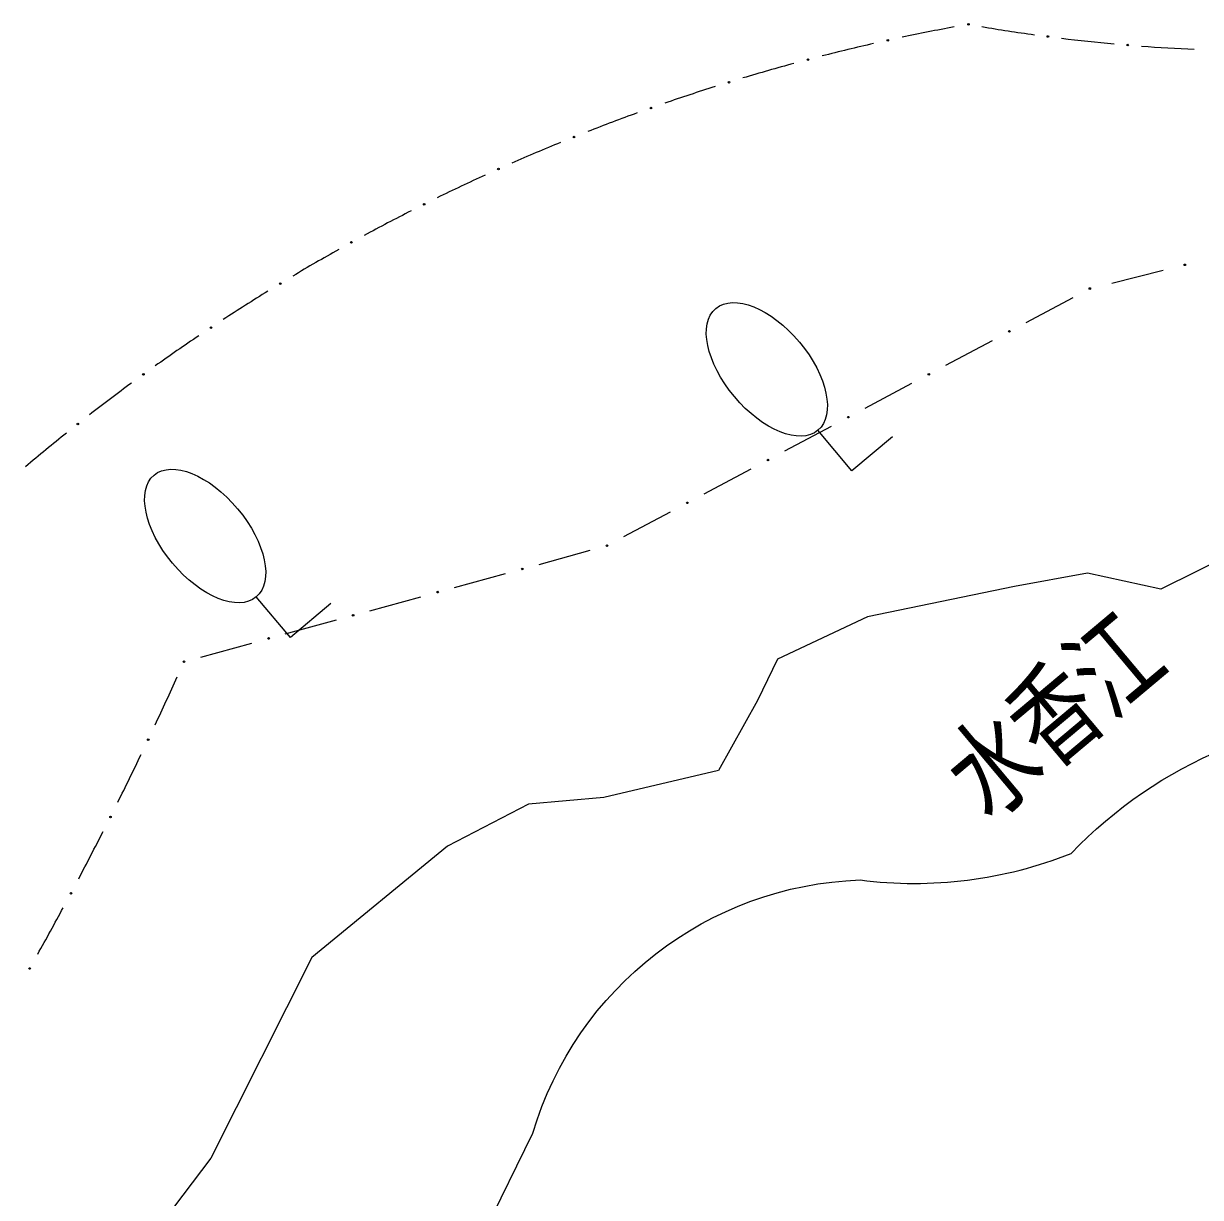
# Model space of a CAD drawing. Header units: metres. Extents: x -10443 to -4073, y -33280 to -26846.
# Drawn here: x -7955.34 to -7944.24, y -29526.97 to -29515.89 of the extents above; entities that cross this region are included whole.
import ezdxf
from ezdxf.enums import TextEntityAlignment as Align

# ---------------------------------------------------------------- set-up
doc = ezdxf.new("R2010")
doc.units = ezdxf.units.M
doc.header["$MEASUREMENT"] = 0
doc.linetypes.add('CONTINUOUS_1', pattern=[0])
doc.linetypes.add('CONTINUOUS_2', pattern=[0])
for name, color, linetype, lineweight in [('園路', 241, 'CONTINUOUS_2', 18), ('木', 254, 'CONTINUOUS_2', 18), ('構造物', 241, 'CONTINUOUS_2', 18), ('護岸', 241, 'CONTINUOUS_2', 18)]:
    doc.layers.add(name, color=color, linetype=linetype, lineweight=lineweight)
doc.styles.add('MS Gothic', font='MS Gothic.ttf')

msp = doc.modelspace()

# ---------------------------------------------------------------- hatches: boundary and pattern name
at = {"layer": '園路', "linetype": 'CONTINUOUS_1', "lineweight": 18}
for points in [[(-7946.419, -29515.902, 1), (-7946.434, -29515.902, 1)], [(-7947.179, -29516.053, 1), (-7947.194, -29516.053, 1)], [(-7945.67, -29516.017, 1), (-7945.685, -29516.017, 1)], [(-7944.916, -29516.098, 1), (-7944.931, -29516.098, 1)], [(-7947.933, -29516.235, 1), (-7947.948, -29516.235, 1)], [(-7948.678, -29516.448, 1), (-7948.693, -29516.448, 1)], [(-7949.414, -29516.692, 1), (-7949.429, -29516.692, 1)], [(-7950.139, -29516.965, 1), (-7950.154, -29516.965, 1)], [(-7950.853, -29517.267, 1), (-7950.868, -29517.267, 1)], [(-7951.553, -29517.599, 1), (-7951.568, -29517.599, 1)], [(-7952.239, -29517.959, 1), (-7952.254, -29517.959, 1)], [(-7944.377, -29518.17, 1), (-7944.392, -29518.17, 1)], [(-7952.91, -29518.347, 1), (-7952.925, -29518.347, 1)], [(-7945.273, -29518.394, 1), (-7945.288, -29518.394, 1)], [(-7953.565, -29518.762, 1), (-7953.58, -29518.762, 1)], [(-7946.033, -29518.798, 1), (-7946.048, -29518.798, 1)], [(-7954.202, -29519.204, 1), (-7954.217, -29519.204, 1)], [(-7946.792, -29519.203, 1), (-7946.807, -29519.203, 1)], [(-7947.551, -29519.607, 1), (-7947.566, -29519.607, 1)], [(-7954.82, -29519.671, 1), (-7954.835, -29519.671, 1)], [(-7948.311, -29520.011, 1), (-7948.326, -29520.011, 1)], [(-7949.07, -29520.415, 1), (-7949.085, -29520.415, 1)], [(-7949.829, -29520.819, 1), (-7949.844, -29520.819, 1)], [(-7950.627, -29521.038, 1), (-7950.642, -29521.038, 1)], [(-7951.425, -29521.257, 1), (-7951.44, -29521.257, 1)], [(-7952.223, -29521.475, 1), (-7952.238, -29521.475, 1)], [(-7953.021, -29521.694, 1), (-7953.036, -29521.694, 1)], [(-7953.819, -29521.913, 1), (-7953.834, -29521.913, 1)], [(-7954.157, -29522.649, 1), (-7954.172, -29522.649, 1)], [(-7954.512, -29523.377, 1), (-7954.527, -29523.377, 1)], [(-7954.885, -29524.097, 1), (-7954.9, -29524.097, 1)], [(-7955.275, -29524.807, 1), (-7955.29, -29524.807, 1)]]:
    msp.add_hatch(color=241, dxfattribs=at).paths.add_polyline_path(points, flags=0)

# ---------------------------------------------------------------- linework, layer by layer
at = {"layer": '園路', "color": 1, "linetype": 'CONTINUOUS_1', "lineweight": 18}
for p, q in [((-7945.075, -29518.343), (-7944.59, -29518.222)), ((-7945.881, -29518.714), (-7945.44, -29518.479)), ((-7946.641, -29519.118), (-7946.199, -29518.883)), ((-7947.4, -29519.522), (-7946.959, -29519.287)), ((-7948.159, -29519.926), (-7947.718, -29519.691)), ((-7948.919, -29520.33), (-7948.477, -29520.095)), ((-7949.678, -29520.734), (-7949.237, -29520.5)), ((-7950.477, -29520.995), (-7949.995, -29520.862)), ((-7951.275, -29521.213), (-7950.793, -29521.081)), ((-7952.073, -29521.432), (-7951.591, -29521.3)), ((-7952.871, -29521.651), (-7952.388, -29521.519)), ((-7953.669, -29521.87), (-7953.186, -29521.737))]:
    msp.add_line(p, q, dxfattribs=at)
for centre in [(-7946.426, -29515.902), (-7947.187, -29516.053), (-7945.677, -29516.017), (-7944.924, -29516.098), (-7947.94, -29516.235), (-7948.685, -29516.448), (-7949.421, -29516.692), (-7950.147, -29516.965), (-7950.86, -29517.267), (-7951.561, -29517.599), (-7952.247, -29517.959), (-7944.385, -29518.17), (-7952.918, -29518.347), (-7945.281, -29518.394), (-7953.572, -29518.762), (-7946.04, -29518.798), (-7954.209, -29519.204), (-7946.8, -29519.203), (-7947.559, -29519.607), (-7954.828, -29519.671), (-7948.318, -29520.011), (-7949.078, -29520.415), (-7949.837, -29520.819), (-7950.635, -29521.038), (-7951.433, -29521.257), (-7952.231, -29521.475), (-7953.028, -29521.694), (-7953.826, -29521.913), (-7954.164, -29522.649), (-7954.52, -29523.377), (-7954.893, -29524.097), (-7955.282, -29524.807)]:
    msp.add_circle(centre, 0.0075, dxfattribs=at)
for centre, radius, start, end in [((-7943.122, -29534.514), 18.903, 100.4839, 101.9995), ((-7943.564, -29499.775), 16.379, 260.3875, 262.1366), ((-7943.564, -29499.775), 16.379, 263.0391, 264.7882), ((-7943.122, -29534.514), 18.903, 102.8334, 104.3489), ((-7943.564, -29499.775), 16.379, 265.6907, 267.4398), ((-7943.122, -29534.514), 18.903, 105.1828, 106.6983), ((-7943.122, -29534.514), 18.903, 107.5323, 109.0478), ((-7943.122, -29534.514), 18.903, 109.8817, 111.3972), ((-7943.122, -29534.514), 18.903, 112.2311, 113.7467), ((-7943.122, -29534.514), 18.903, 114.5806, 116.0961), ((-7943.122, -29534.514), 18.903, 116.93, 118.4456), ((-7943.122, -29534.514), 18.903, 119.2795, 120.795), ((-7943.122, -29534.514), 18.903, 121.6289, 123.1444), ((-7943.122, -29534.514), 18.903, 123.9784, 125.4939), ((-7943.122, -29534.514), 18.903, 126.3278, 127.8433), ((-7943.122, -29534.514), 18.903, 128.6772, 130.1928), ((-7985.05, -29508.02), 34.175, 334.9149, 335.7531), ((-7985.05, -29508.02), 34.175, 333.5565, 334.3947), ((-7985.05, -29508.02), 34.175, 332.1981, 333.0363), ((-7985.05, -29508.02), 34.175, 330.8397, 331.6779)]:
    msp.add_arc(centre, radius, start, end, dxfattribs=at)
at = {"layer": '木', "color": 1, "linetype": 'CONTINUOUS_1', "lineweight": 18}
for p, q in [((-7947.525, -29520.114), (-7947.846, -29519.731)), ((-7947.142, -29519.792), (-7947.525, -29520.114)), ((-7952.823, -29521.686), (-7953.145, -29521.303)), ((-7952.44, -29521.364), (-7952.823, -29521.686))]:
    msp.add_line(p, q, dxfattribs=at)
for centre in [(-7948.328, -29519.156), (-7953.627, -29520.728)]:
    msp.add_ellipse(centre, major_axis=(-0.482, 0.575), ratio=0.533333, dxfattribs=at)
at = {"layer": '護岸', "color": 1, "linetype": 'CONTINUOUS_2', "lineweight": 18, "flags": 128}
msp.add_lwpolyline([(-7940.304, -29520.437), (-7941.692, -29520.329), (-7941.807, -29520.309), (-7942.051, -29520.547), (-7942.666, -29520.753), (-7942.885, -29520.702), (-7943.932, -29520.893), (-7944.613, -29521.23), (-7945.302, -29521.079), (-7945.992, -29521.205), (-7947.38, -29521.49), (-7948.227, -29521.89), (-7948.417, -29522.28), (-7948.783, -29522.939), (-7949.865, -29523.193), (-7950.577, -29523.258), (-7951.341, -29523.652), (-7952.622, -29524.702), (-7953.574, -29526.595), (-7954.904, -29528.352), (-7957.82, -29531.781), (-7959.549, -29533.13), (-7960.756, -29536.037), (-7961.795, -29539.455), (-7962.449, -29541.143), (-7963.576, -29542.767), (-7965.702, -29544.919), (-7966.966, -29546.71), (-7967.017, -29547.608), (-7966.945, -29548.653), (-7966.87, -29550.73), (-7967.314, -29552.247), (-7967.154, -29552.658), (-7967.573, -29553.068), (-7968.108, -29553.819), (-7968.133, -29554.628), (-7968.525, -29555.44), (-7968.423, -29555.701), (-7968.108, -29555.951), (-7968.841, -29556.911), (-7971.607, -29558.346), (-7973.414, -29559.588), (-7974.952, -29560.968), (-7975.836, -29561.143), (-7976.704, -29561.218), (-7977.318, -29560.726), (-7978.489, -29560.773), (-7980.091, -29561.173), (-7981.261, -29562.558), (-7981.537, -29563.368), (-7982.277, -29564.705), (-7982.825, -29565.511), (-7984.305, -29566.602), (-7984.564, -29567.328), (-7985.282, -29568.811), (-7985.869, -29569.451), (-7986.327, -29569.685), (-7987.956, -29571.567), (-7989.939, -29575.009), (-7991.72, -29577.082), (-7992.73, -29580.075), (-7992.943, -29581.698), (-7993.338, -29582.851), (-7993.745, -29583.36), (-7994.305, -29584.366), (-7994.434, -29584.705), (-7994.595, -29585.09), (-7994.893, -29585.366), (-7994.986, -29585.908), (-7994.673, -29585.941), (-7994.125, -29585.783), (-7993.701, -29585.914), (-7993.497, -29586.084), (-7993.339, -29586.566), (-7993.443, -29586.748), (-7993.286, -29587.248), (-7993.673, -29587.466), (-7993.514, -29587.769), (-7993.231, -29587.867), (-7993.116, -29588.17), (-7992.637, -29588.271), (-7992.103, -29588.728), (-7991.947, -29589.293), (-7991.654, -29589.485), (-7990.935, -29589.247), (-7989.84, -29587.978), (-7989.395, -29587.219), (-7989.103, -29586.069), (-7989.013, -29585.297), (-7989.365, -29584.398), (-7989.865, -29583.622), (-7989.745, -29582.642), (-7989.358, -29581.814), (-7989.508, -29580.946), (-7988.639, -29579.733), (-7988.698, -29578.846), (-7988.596, -29578.559), (-7988.317, -29578.191), (-7988.106, -29578.173), (-7987.885, -29578.356), (-7987.601, -29578.126), (-7987.428, -29578.06), (-7987.071, -29578.048), (-7986.783, -29578.219), (-7986.621, -29578.294), (-7986.67, -29578.795), (-7986.38, -29579.181), (-7986.02, -29579.181), (-7984.794, -29578.093), (-7984.088, -29577.208), (-7983.103, -29575.759), (-7981.553, -29574.37), (-7981.592, -29574.114), (-7981.107, -29573.725), (-7980.599, -29573.903), (-7979.719, -29573.805), (-7978.831, -29573.38), (-7978.06, -29574.073), (-7976.888, -29574.504), (-7975.71, -29574.055), (-7974.663, -29573.494), (-7974.042, -29572.553), (-7973.989, -29571.806), (-7974.162, -29571.035), (-7974.641, -29570.727), (-7974.564, -29570.047), (-7974.259, -29569.691), (-7973.929, -29569.599), (-7973.92, -29569.026), (-7973.693, -29568.307), (-7973.468, -29567.024), (-7973.12, -29566.449), (-7972.474, -29566.609), (-7970.194, -29565.852), (-7968.914, -29564.589), (-7967.744, -29563.287), (-7968.054, -29562.377), (-7967.569, -29561.876), (-7966.34, -29562.486), (-7963.661, -29561.521), (-7959.963, -29559.342), (-7959.588, -29557.119), (-7959.549, -29555.846), (-7959.712, -29555.303), (-7959.573, -29554.609), (-7959.174, -29554.538), (-7958.941, -29551.696), (-7958.919, -29548.98), (-7959.599, -29547.967), (-7959.157, -29544.392), (-7957.657, -29540.559), (-7957.567, -29537.209), (-7957.179, -29536.166), (-7956.535, -29532.639, -0.003818), (-7955.38, -29531.468), (-7954.111, -29529.713, -0.220219), (-7951.914, -29527.655), (-7950.986, -29527.279), (-7950.536, -29526.361, -0.321841), (-7947.448, -29523.971, 0.127874), (-7945.457, -29523.721, -0.210025), (-7942.307, -29522.41), (-7941.568, -29522.461), (-7941.394, -29522.499), (-7941.176, -29522.359), (-7940.909, -29522.428), (-7940.713, -29522.741), (-7940.414, -29522.758), (-7940.138, -29523.019)], format="xyb", dxfattribs=at)

# ---------------------------------------------------------------- texts
at = {"layer": '構造物', "style": 'MS Gothic'}
msp.add_text('水香江', height=0.75, rotation=40, dxfattribs=at).set_placement((-7946.243, -29523.42), (-7944.519, -29521.974), align=Align.FIT)

doc.saveas('drawing.dxf')
